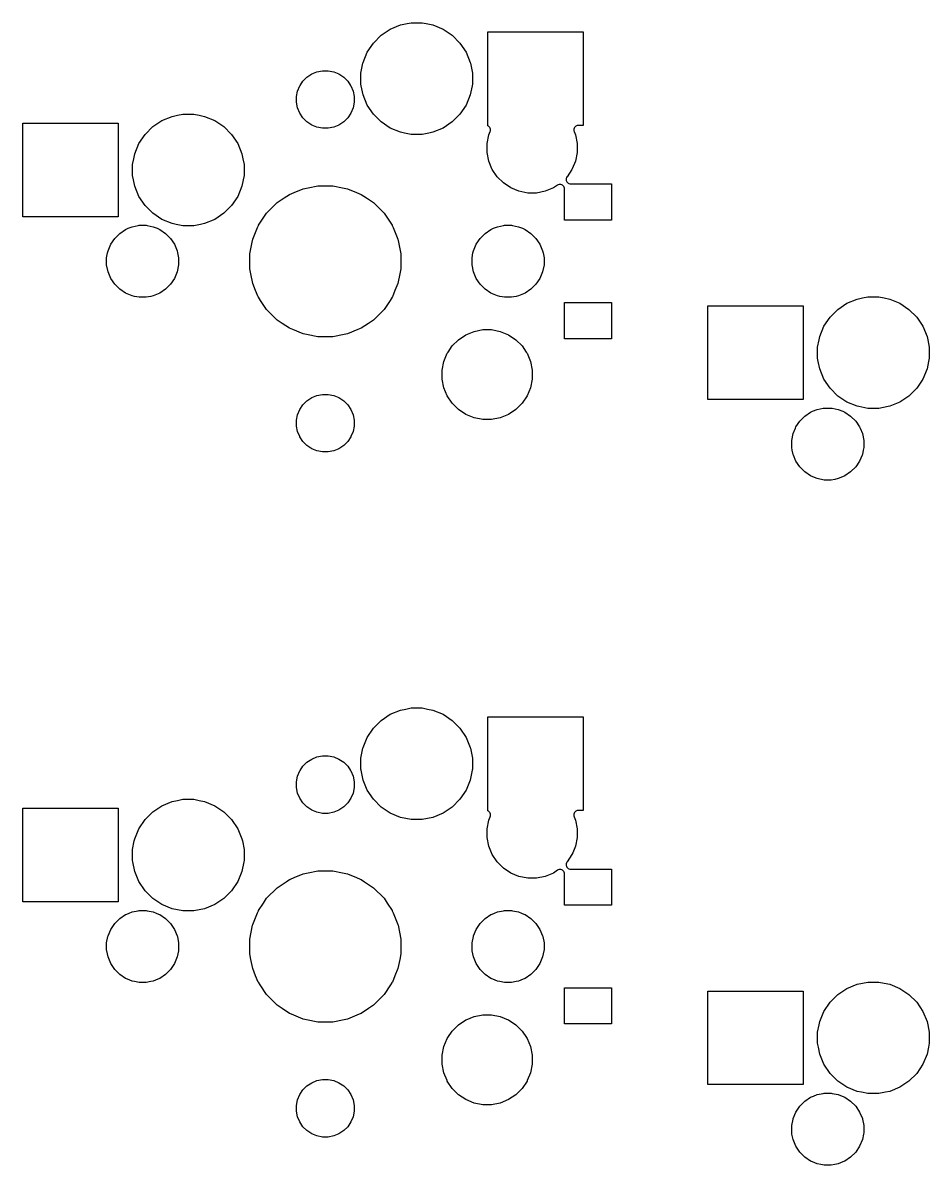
# Model space of a CAD drawing. Extents: x 70 to 347, y -163 to -55.
# Drawn here: x 152.4 to 177.6, y -110.3 to -78.54 of the extents above; entities that cross this region are included whole.
import ezdxf

# ---------------------------------------------------------------- set-up
doc = ezdxf.new("R2010")
doc.units = 0
doc.layers.add('BLACK', color=7, linetype='CONTINUOUS')

msp = doc.modelspace()

# ---------------------------------------------------------------- linework, layer by layer
at = {"layer": 'BLACK', "linetype": 'CONTINUOUS'}
for p, q in [((162.359, -78.8815), (162.613, -78.7117)), ((162.613, -78.7117), (162.895, -78.5948)), ((162.895, -78.5948), (163.087, -78.5567)), ((163.087, -78.5567), (163.195, -78.5352)), ((163.195, -78.5352), (163.5, -78.5352)), ((163.5, -78.5352), (163.608, -78.5567)), ((163.608, -78.5567), (163.8, -78.5948)), ((163.8, -78.5948), (164.082, -78.7117)), ((164.082, -78.7117), (164.336, -78.8815)), ((162.143, -79.0975), (162.359, -78.8815)), ((164.336, -78.8815), (164.552, -79.0975)), ((165.323, -81.3963), (165.323, -78.7852)), ((165.323, -78.7852), (167.975, -78.7852)), ((167.975, -78.7852), (167.975, -81.3872)), ((161.856, -79.6338), (161.973, -79.3515)), ((161.973, -79.3515), (162.143, -79.0975)), ((164.552, -79.0975), (164.722, -79.3515)), ((164.722, -79.3515), (164.839, -79.6338)), ((161.796, -79.9334), (161.852, -79.6518)), ((161.852, -79.6518), (161.856, -79.6338)), ((164.839, -79.6338), (164.842, -79.6518)), ((164.842, -79.6518), (164.898, -79.9334)), ((160.297, -80.044), (160.428, -79.9564)), ((160.428, -79.9564), (160.574, -79.896)), ((160.428, -79.9564), (160.428, -79.9564)), ((160.574, -79.896), (160.729, -79.8652)), ((160.729, -79.8652), (160.886, -79.8652)), ((160.886, -79.8652), (161.041, -79.896)), ((161.041, -79.896), (161.187, -79.9564)), ((161.187, -79.9564), (161.187, -79.9564)), ((161.187, -79.9564), (161.318, -80.044)), ((161.796, -80.239), (161.796, -79.9334)), ((164.898, -79.9334), (164.898, -80.239)), ((160.037, -80.4326), (160.098, -80.2868)), ((160.098, -80.2868), (160.106, -80.2737)), ((160.106, -80.2737), (160.185, -80.1556)), ((160.185, -80.1556), (160.297, -80.044)), ((161.318, -80.044), (161.43, -80.1556)), ((161.43, -80.1556), (161.508, -80.2737)), ((161.508, -80.2737), (161.517, -80.2868)), ((161.517, -80.2868), (161.578, -80.4326)), ((161.806, -80.2868), (161.796, -80.239)), ((161.856, -80.5386), (161.806, -80.2868)), ((164.889, -80.2868), (164.839, -80.5386)), ((164.898, -80.239), (164.889, -80.2868)), ((160.006, -80.5873), (160.037, -80.4326)), ((160.006, -80.7451), (160.006, -80.5873)), ((161.578, -80.4326), (161.608, -80.5873)), ((161.608, -80.5873), (161.608, -80.7451)), ((161.973, -80.8209), (161.856, -80.5386)), ((164.839, -80.5386), (164.722, -80.8209)), ((160.037, -80.8998), (160.006, -80.7451)), ((160.098, -81.0456), (160.037, -80.8998)), ((161.578, -80.8998), (161.517, -81.0456)), ((161.608, -80.7451), (161.578, -80.8998)), ((162.143, -81.0749), (161.973, -80.8209)), ((164.722, -80.8209), (164.552, -81.0749)), ((156.009, -81.4215), (156.263, -81.2517)), ((156.263, -81.2517), (156.545, -81.1348)), ((156.545, -81.1348), (156.695, -81.105)), ((156.695, -81.105), (156.845, -81.0752)), ((156.845, -81.0752), (157.15, -81.0752)), ((157.15, -81.0752), (157.3, -81.105)), ((157.3, -81.105), (157.45, -81.1348)), ((157.45, -81.1348), (157.732, -81.2517)), ((157.732, -81.2517), (157.986, -81.4215)), ((160.185, -81.1768), (160.098, -81.0456)), ((160.098, -81.0456), (160.098, -81.0456)), ((160.297, -81.2884), (160.185, -81.1768)), ((160.428, -81.376), (160.297, -81.2884)), ((161.318, -81.2884), (161.187, -81.376)), ((161.43, -81.1768), (161.318, -81.2884)), ((161.517, -81.0456), (161.43, -81.1768)), ((161.517, -81.0456), (161.517, -81.0456)), ((162.359, -81.2909), (162.143, -81.0749)), ((162.613, -81.4607), (162.359, -81.2909)), ((164.336, -81.2909), (164.082, -81.4607)), ((164.552, -81.0749), (164.336, -81.2909)), ((152.396, -83.9272), (152.396, -81.3252)), ((152.396, -81.3252), (155.048, -81.3252)), ((155.048, -81.3252), (155.048, -83.9272)), ((155.793, -81.6375), (156.009, -81.4215)), ((157.986, -81.4215), (158.202, -81.6375)), ((160.574, -81.4364), (160.428, -81.376)), ((160.428, -81.376), (160.428, -81.376)), ((160.428, -81.376), (160.428, -81.376)), ((160.729, -81.4672), (160.574, -81.4364)), ((160.886, -81.4672), (160.729, -81.4672)), ((161.041, -81.4364), (160.886, -81.4672)), ((161.187, -81.376), (161.041, -81.4364)), ((161.187, -81.376), (161.187, -81.376)), ((161.187, -81.376), (161.187, -81.376)), ((162.895, -81.5776), (162.613, -81.4607)), ((163.013, -81.601), (162.895, -81.5776)), ((163.195, -81.6372), (163.013, -81.601)), ((163.682, -81.601), (163.5, -81.6372)), ((163.8, -81.5776), (163.682, -81.601)), ((164.082, -81.4607), (163.8, -81.5776)), ((165.325, -81.3967), (165.323, -81.3963)), ((165.346, -81.4083), (165.325, -81.3967)), ((165.365, -81.4238), (165.346, -81.4083)), ((165.354, -81.6513), (165.392, -81.56)), ((165.381, -81.4428), (165.365, -81.4238)), ((165.392, -81.4644), (165.381, -81.4428)), ((165.399, -81.4878), (165.392, -81.4644)), ((165.392, -81.56), (165.399, -81.5366)), ((165.402, -81.5122), (165.399, -81.4878)), ((165.399, -81.5366), (165.402, -81.5122)), ((167.715, -81.4878), (167.713, -81.5122)), ((167.713, -81.5122), (167.715, -81.5366)), ((167.723, -81.4644), (167.715, -81.4878)), ((167.715, -81.5366), (167.723, -81.56)), ((167.734, -81.4428), (167.723, -81.4644)), ((167.723, -81.56), (167.76, -81.6513)), ((167.75, -81.4238), (167.734, -81.4428)), ((167.769, -81.4083), (167.75, -81.4238)), ((167.79, -81.3967), (167.769, -81.4083)), ((167.814, -81.3896), (167.79, -81.3967)), ((167.838, -81.3872), (167.814, -81.3896)), ((167.975, -81.3872), (167.838, -81.3872)), ((155.506, -82.1738), (155.623, -81.8915)), ((155.623, -81.8915), (155.793, -81.6375)), ((158.202, -81.6375), (158.372, -81.8915)), ((158.372, -81.8915), (158.489, -82.1738)), ((163.5, -81.6372), (163.195, -81.6372)), ((165.306, -81.893), (165.354, -81.6513)), ((165.306, -82.1394), (165.306, -81.893)), ((167.76, -81.6513), (167.808, -81.893)), ((167.808, -81.893), (167.808, -82.1394)), ((155.478, -82.3156), (155.506, -82.1738)), ((158.489, -82.1738), (158.517, -82.3156)), ((165.354, -82.3811), (165.306, -82.1394)), ((167.808, -82.1394), (167.76, -82.3811)), ((155.446, -82.4734), (155.478, -82.3156)), ((155.446, -82.779), (155.446, -82.4734)), ((158.517, -82.3156), (158.548, -82.4734)), ((158.548, -82.4734), (158.548, -82.779)), ((165.441, -82.5903), (165.354, -82.3811)), ((167.76, -82.3811), (167.674, -82.5903)), ((155.47, -82.8993), (155.446, -82.779)), ((158.548, -82.779), (158.524, -82.8993)), ((165.449, -82.6088), (165.441, -82.5903)), ((165.586, -82.8137), (165.449, -82.6088)), ((165.76, -82.9879), (165.586, -82.8137)), ((167.506, -82.8658), (167.503, -82.8902)), ((167.503, -82.8902), (167.506, -82.9146)), ((167.513, -82.8424), (167.506, -82.8658)), ((167.524, -82.8208), (167.513, -82.8424)), ((167.529, -82.8137), (167.524, -82.8208)), ((167.666, -82.6088), (167.529, -82.8137)), ((167.529, -82.8137), (167.529, -82.8137)), ((167.674, -82.5903), (167.666, -82.6088)), ((155.506, -83.0786), (155.47, -82.8993)), ((155.623, -83.3609), (155.506, -83.0786)), ((158.489, -83.0786), (158.372, -83.3609)), ((158.524, -82.8993), (158.489, -83.0786)), ((159.944, -83.2497), (160.195, -83.1459)), ((160.195, -83.1459), (160.33, -83.119)), ((160.33, -83.119), (160.6, -83.0652)), ((160.6, -83.0652), (161.014, -83.0652)), ((161.014, -83.0652), (161.285, -83.119)), ((161.285, -83.119), (161.42, -83.1459)), ((161.42, -83.1459), (161.671, -83.2497)), ((165.965, -83.1248), (165.76, -82.9879)), ((166.192, -83.2191), (165.965, -83.1248)), ((165.965, -83.1248), (165.965, -83.1248)), ((165.965, -83.1248), (165.965, -83.1248)), ((167.15, -83.1248), (166.922, -83.2191)), ((167.264, -83.0483), (167.15, -83.1248)), ((167.15, -83.1248), (167.15, -83.1248)), ((167.15, -83.1248), (167.15, -83.1248)), ((167.286, -83.0368), (167.264, -83.0483)), ((167.31, -83.0297), (167.286, -83.0368)), ((167.334, -83.0273), (167.31, -83.0297)), ((167.358, -83.0297), (167.334, -83.0273)), ((167.382, -83.0368), (167.358, -83.0297)), ((167.403, -83.0483), (167.382, -83.0368)), ((167.422, -83.0639), (167.403, -83.0483)), ((167.438, -83.0828), (167.422, -83.0639)), ((167.449, -83.1044), (167.438, -83.0828)), ((167.456, -83.1279), (167.449, -83.1044)), ((167.459, -83.1523), (167.456, -83.1279)), ((167.459, -84.0172), (167.459, -83.1523)), ((167.506, -82.9146), (167.513, -82.938)), ((167.513, -82.938), (167.524, -82.9597)), ((167.524, -82.9597), (167.54, -82.9786)), ((167.54, -82.9786), (167.559, -82.9941)), ((167.559, -82.9941), (167.58, -83.0057)), ((167.58, -83.0057), (167.604, -83.0128)), ((167.604, -83.0128), (167.628, -83.0152)), ((167.628, -83.0152), (168.761, -83.0152)), ((168.761, -83.0152), (168.761, -84.0172)), ((155.793, -83.6149), (155.623, -83.3609)), ((158.372, -83.3609), (158.202, -83.6149)), ((159.468, -83.5343), (159.663, -83.4037)), ((159.663, -83.4037), (159.812, -83.3043)), ((159.812, -83.3043), (159.944, -83.2497)), ((159.812, -83.3043), (159.812, -83.3043)), ((161.671, -83.2497), (161.803, -83.3043)), ((161.803, -83.3043), (161.803, -83.3043)), ((161.803, -83.3043), (161.951, -83.4037)), ((161.951, -83.4037), (162.147, -83.5343)), ((166.434, -83.2672), (166.192, -83.2191)), ((166.681, -83.2672), (166.434, -83.2672)), ((166.922, -83.2191), (166.681, -83.2672)), ((156.009, -83.8309), (155.793, -83.6149)), ((156.263, -84.0007), (156.009, -83.8309)), ((157.986, -83.8309), (157.732, -84.0007)), ((158.202, -83.6149), (157.986, -83.8309)), ((159.083, -83.9655), (159.175, -83.8269)), ((159.175, -83.8269), (159.468, -83.5343)), ((162.147, -83.5343), (162.439, -83.8269)), ((162.439, -83.8269), (162.532, -83.9655)), ((155.048, -83.9272), (152.396, -83.9272)), ((155.6, -84.171), (155.629, -84.1652)), ((155.629, -84.1652), (155.826, -84.1652)), ((155.826, -84.1652), (155.855, -84.171)), ((156.545, -84.1176), (156.263, -84.0007)), ((156.663, -84.141), (156.545, -84.1176)), ((156.845, -84.1772), (156.663, -84.141)), ((157.332, -84.141), (157.15, -84.1772)), ((157.45, -84.1176), (157.332, -84.141)), ((157.732, -84.0007), (157.45, -84.1176)), ((158.946, -84.171), (158.949, -84.1652)), ((158.949, -84.1652), (159.083, -83.9655)), ((162.532, -83.9655), (162.665, -84.1652)), ((162.665, -84.1652), (162.669, -84.171)), ((165.76, -84.171), (165.789, -84.1652)), ((165.789, -84.1652), (165.986, -84.1652)), ((165.986, -84.1652), (166.015, -84.171)), ((168.761, -84.0172), (167.459, -84.0172)), ((154.95, -84.5281), (155.089, -84.3887)), ((155.089, -84.3887), (155.253, -84.2791)), ((155.253, -84.2791), (155.327, -84.2486)), ((155.253, -84.2791), (155.253, -84.2791)), ((155.327, -84.2486), (155.435, -84.2037)), ((155.435, -84.2037), (155.6, -84.171)), ((155.855, -84.171), (156.019, -84.2037)), ((156.019, -84.2037), (156.128, -84.2486)), ((156.128, -84.2486), (156.202, -84.2791)), ((156.202, -84.2791), (156.202, -84.2791)), ((156.202, -84.2791), (156.365, -84.3887)), ((156.365, -84.3887), (156.505, -84.5281)), ((157.15, -84.1772), (156.845, -84.1772)), ((158.787, -84.5534), (158.921, -84.2296)), ((158.921, -84.2296), (158.946, -84.171)), ((162.669, -84.171), (162.694, -84.2296)), ((162.694, -84.2296), (162.828, -84.5534)), ((165.11, -84.5281), (165.249, -84.3887)), ((165.249, -84.3887), (165.413, -84.2791)), ((165.413, -84.2791), (165.487, -84.2486)), ((165.413, -84.2791), (165.413, -84.2791)), ((165.487, -84.2486), (165.595, -84.2037)), ((165.595, -84.2037), (165.76, -84.171)), ((166.015, -84.171), (166.179, -84.2037)), ((166.179, -84.2037), (166.288, -84.2486)), ((166.288, -84.2486), (166.362, -84.2791)), ((166.362, -84.2791), (166.362, -84.2791)), ((166.362, -84.2791), (166.525, -84.3887)), ((166.525, -84.3887), (166.665, -84.5281)), ((154.765, -84.8742), (154.84, -84.6921)), ((154.84, -84.6921), (154.95, -84.5281)), ((156.505, -84.5281), (156.614, -84.6921)), ((156.614, -84.6921), (156.69, -84.8742)), ((158.706, -84.9593), (158.772, -84.6298)), ((158.772, -84.6298), (158.787, -84.5534)), ((162.828, -84.5534), (162.843, -84.6298)), ((162.843, -84.6298), (162.908, -84.9593)), ((164.925, -84.8742), (165, -84.6921)), ((165, -84.6921), (165.11, -84.5281)), ((166.665, -84.5281), (166.774, -84.6921)), ((166.774, -84.6921), (166.85, -84.8742)), ((154.726, -85.0676), (154.753, -84.9319)), ((154.726, -85.2648), (154.726, -85.0676)), ((154.753, -84.9319), (154.765, -84.8742)), ((156.69, -84.8742), (156.701, -84.9319)), ((156.701, -84.9319), (156.728, -85.0676)), ((156.728, -85.0676), (156.728, -85.2648)), ((158.706, -85.3731), (158.706, -84.9593)), ((162.908, -84.9593), (162.908, -85.3731)), ((164.886, -85.0676), (164.913, -84.9319)), ((164.886, -85.2648), (164.886, -85.0676)), ((164.913, -84.9319), (164.925, -84.8742)), ((166.85, -84.8742), (166.861, -84.9319)), ((166.861, -84.9319), (166.888, -85.0676)), ((166.888, -85.0676), (166.888, -85.2648)), ((154.765, -85.4582), (154.726, -85.2648)), ((156.728, -85.2648), (156.69, -85.4582)), ((158.734, -85.5126), (158.706, -85.3731)), ((162.908, -85.3731), (162.881, -85.5126)), ((164.925, -85.4582), (164.886, -85.2648)), ((166.888, -85.2648), (166.85, -85.4582)), ((154.84, -85.6404), (154.765, -85.4582)), ((154.95, -85.8043), (154.84, -85.6404)), ((156.614, -85.6404), (156.505, -85.8043)), ((156.69, -85.4582), (156.614, -85.6404)), ((158.787, -85.779), (158.734, -85.5126)), ((162.881, -85.5126), (162.828, -85.779)), ((165, -85.6404), (164.925, -85.4582)), ((165.11, -85.8043), (165, -85.6404)), ((166.774, -85.6404), (166.665, -85.8043)), ((166.85, -85.4582), (166.774, -85.6404)), ((155.089, -85.9437), (154.95, -85.8043)), ((155.253, -86.0533), (155.089, -85.9437)), ((155.435, -86.1287), (155.253, -86.0533)), ((156.202, -86.0533), (156.019, -86.1287)), ((156.365, -85.9437), (156.202, -86.0533)), ((156.505, -85.8043), (156.365, -85.9437)), ((158.87, -85.9798), (158.787, -85.779)), ((158.943, -86.1552), (158.87, -85.9798)), ((162.744, -85.9798), (162.672, -86.1552)), ((162.828, -85.779), (162.744, -85.9798)), ((165.249, -85.9437), (165.11, -85.8043)), ((165.413, -86.0533), (165.249, -85.9437)), ((165.595, -86.1287), (165.413, -86.0533)), ((166.362, -86.0533), (166.179, -86.1287)), ((166.525, -85.9437), (166.362, -86.0533)), ((166.665, -85.8043), (166.525, -85.9437)), ((155.498, -86.1411), (155.435, -86.1287)), ((155.629, -86.1672), (155.498, -86.1411)), ((155.826, -86.1672), (155.629, -86.1672)), ((155.957, -86.1411), (155.826, -86.1672)), ((156.019, -86.1287), (155.957, -86.1411)), ((158.946, -86.1614), (158.943, -86.1552)), ((159.009, -86.2568), (158.946, -86.1614)), ((159.175, -86.5055), (159.009, -86.2568)), ((162.606, -86.2568), (162.439, -86.5055)), ((162.669, -86.1614), (162.606, -86.2568)), ((162.672, -86.1552), (162.669, -86.1614)), ((165.658, -86.1411), (165.595, -86.1287)), ((165.789, -86.1672), (165.658, -86.1411)), ((165.986, -86.1672), (165.789, -86.1672)), ((166.117, -86.1411), (165.986, -86.1672)), ((166.179, -86.1287), (166.117, -86.1411)), ((167.459, -87.3172), (167.459, -86.3152)), ((167.459, -86.3152), (168.761, -86.3152)), ((168.761, -86.3152), (168.761, -87.3172)), ((175.059, -86.5015), (175.313, -86.3317)), ((175.313, -86.3317), (175.595, -86.2148)), ((175.595, -86.2148), (175.745, -86.185)), ((175.745, -86.185), (175.895, -86.1552)), ((175.895, -86.1552), (176.2, -86.1552)), ((176.2, -86.1552), (176.35, -86.185)), ((176.35, -86.185), (176.5, -86.2148)), ((176.5, -86.2148), (176.782, -86.3317)), ((176.782, -86.3317), (177.036, -86.5015)), ((159.468, -86.7982), (159.175, -86.5055)), ((162.439, -86.5055), (162.147, -86.7982)), ((171.446, -89.0072), (171.446, -86.4052)), ((171.446, -86.4052), (174.098, -86.4052)), ((174.098, -86.4052), (174.098, -89.0072)), ((174.843, -86.7175), (175.059, -86.5015)), ((177.036, -86.5015), (177.252, -86.7175)), ((159.609, -86.8926), (159.468, -86.7982)), ((159.812, -87.0281), (159.609, -86.8926)), ((162.005, -86.8926), (161.803, -87.0281)), ((162.147, -86.7982), (162.005, -86.8926)), ((174.556, -87.2538), (174.673, -86.9715)), ((174.673, -86.9715), (174.843, -86.7175)), ((177.252, -86.7175), (177.422, -86.9715)), ((177.422, -86.9715), (177.539, -87.2538)), ((159.902, -87.0652), (159.812, -87.0281)), ((159.812, -87.0281), (159.812, -87.0281)), ((159.812, -87.0281), (159.812, -87.0281)), ((160.195, -87.1865), (159.902, -87.0652)), ((160.288, -87.2051), (160.195, -87.1865)), ((160.6, -87.2672), (160.288, -87.2051)), ((161.014, -87.2672), (160.6, -87.2672)), ((161.327, -87.2051), (161.014, -87.2672)), ((161.42, -87.1865), (161.327, -87.2051)), ((161.713, -87.0652), (161.42, -87.1865)), ((161.803, -87.0281), (161.713, -87.0652)), ((161.803, -87.0281), (161.803, -87.0281)), ((161.803, -87.0281), (161.803, -87.0281)), ((164.336, -87.5187), (164.51, -87.3445)), ((164.51, -87.3445), (164.715, -87.2076)), ((164.715, -87.2076), (164.942, -87.1133)), ((164.715, -87.2076), (164.715, -87.2076)), ((164.942, -87.1133), (165.184, -87.0652)), ((165.184, -87.0652), (165.431, -87.0652)), ((165.431, -87.0652), (165.672, -87.1133)), ((165.672, -87.1133), (165.9, -87.2076)), ((165.9, -87.2076), (165.9, -87.2076)), ((165.9, -87.2076), (166.105, -87.3445)), ((166.105, -87.3445), (166.279, -87.5187)), ((168.761, -87.3172), (167.459, -87.3172)), ((174.496, -87.5534), (174.538, -87.3445)), ((174.538, -87.3445), (174.556, -87.2538)), ((177.539, -87.2538), (177.557, -87.3445)), ((177.557, -87.3445), (177.598, -87.5534)), ((164.222, -87.6888), (164.336, -87.5187)), ((166.279, -87.5187), (166.393, -87.6888)), ((174.496, -87.859), (174.496, -87.5534)), ((177.598, -87.5534), (177.598, -87.859)), ((164.056, -88.193), (164.104, -87.9513)), ((164.104, -87.9513), (164.199, -87.7236)), ((164.199, -87.7236), (164.222, -87.6888)), ((166.393, -87.6888), (166.416, -87.7236)), ((166.416, -87.7236), (166.51, -87.9513)), ((166.51, -87.9513), (166.558, -88.193)), ((174.514, -87.9477), (174.496, -87.859)), ((174.556, -88.1586), (174.514, -87.9477)), ((177.581, -87.9477), (177.539, -88.1586)), ((177.598, -87.859), (177.581, -87.9477)), ((164.056, -88.4394), (164.056, -88.193)), ((166.558, -88.193), (166.558, -88.4394)), ((174.673, -88.4409), (174.556, -88.1586)), ((177.539, -88.1586), (177.422, -88.4409)), ((164.104, -88.6811), (164.056, -88.4394)), ((166.558, -88.4394), (166.51, -88.6811)), ((174.843, -88.6949), (174.673, -88.4409)), ((177.422, -88.4409), (177.252, -88.6949)), ((160.428, -88.9564), (160.574, -88.896)), ((160.574, -88.896), (160.729, -88.8652)), ((160.729, -88.8652), (160.886, -88.8652)), ((160.886, -88.8652), (161.041, -88.896)), ((161.041, -88.896), (161.187, -88.9564)), ((164.198, -88.9069), (164.104, -88.6811)), ((164.199, -88.9088), (164.198, -88.9069)), ((164.336, -89.1137), (164.199, -88.9088)), ((166.416, -88.9088), (166.279, -89.1137)), ((166.417, -88.9069), (166.416, -88.9088)), ((166.51, -88.6811), (166.417, -88.9069)), ((175.059, -88.9109), (174.843, -88.6949)), ((175.313, -89.0807), (175.059, -88.9109)), ((177.036, -88.9109), (176.782, -89.0807)), ((177.252, -88.6949), (177.036, -88.9109)), ((160.098, -89.2868), (160.185, -89.1556)), ((160.185, -89.1556), (160.297, -89.044)), ((160.297, -89.044), (160.428, -88.9564)), ((160.428, -88.9564), (160.428, -88.9564)), ((161.187, -88.9564), (161.187, -88.9564)), ((161.187, -88.9564), (161.318, -89.044)), ((161.318, -89.044), (161.43, -89.1556)), ((161.43, -89.1556), (161.517, -89.2868)), ((164.51, -89.2879), (164.336, -89.1137)), ((166.279, -89.1137), (166.105, -89.2879)), ((174.098, -89.0072), (171.446, -89.0072)), ((174.65, -89.251), (174.679, -89.2452)), ((174.679, -89.2452), (174.876, -89.2452)), ((174.876, -89.2452), (174.905, -89.251)), ((175.595, -89.1976), (175.313, -89.0807)), ((175.638, -89.2061), (175.595, -89.1976)), ((175.895, -89.2572), (175.638, -89.2061)), ((176.457, -89.2061), (176.2, -89.2572)), ((176.5, -89.1976), (176.457, -89.2061)), ((176.782, -89.0807), (176.5, -89.1976)), ((160.006, -89.5873), (160.037, -89.4326)), ((160.037, -89.4326), (160.098, -89.2868)), ((160.098, -89.2868), (160.098, -89.2868)), ((161.517, -89.2868), (161.517, -89.2868)), ((161.517, -89.2868), (161.578, -89.4326)), ((161.578, -89.4326), (161.608, -89.5873)), ((164.715, -89.4248), (164.51, -89.2879)), ((164.942, -89.5191), (164.715, -89.4248)), ((164.715, -89.4248), (164.715, -89.4248)), ((164.715, -89.4248), (164.715, -89.4248)), ((165.184, -89.5672), (164.942, -89.5191)), ((165.431, -89.5672), (165.184, -89.5672)), ((165.672, -89.5191), (165.431, -89.5672)), ((165.9, -89.4248), (165.672, -89.5191)), ((166.105, -89.2879), (165.9, -89.4248)), ((165.9, -89.4248), (165.9, -89.4248)), ((165.9, -89.4248), (165.9, -89.4248)), ((174, -89.6081), (174.139, -89.4687)), ((174.139, -89.4687), (174.303, -89.3591)), ((174.303, -89.3591), (174.357, -89.337)), ((174.303, -89.3591), (174.303, -89.3591)), ((174.357, -89.337), (174.485, -89.2837)), ((174.485, -89.2837), (174.65, -89.251)), ((174.905, -89.251), (175.069, -89.2837)), ((175.069, -89.2837), (175.198, -89.337)), ((175.198, -89.337), (175.252, -89.3591)), ((175.252, -89.3591), (175.252, -89.3591)), ((175.252, -89.3591), (175.415, -89.4687)), ((175.415, -89.4687), (175.555, -89.6081)), ((176.2, -89.2572), (175.895, -89.2572)), ((160.006, -89.7451), (160.006, -89.5873)), ((160.037, -89.8998), (160.006, -89.7451)), ((161.608, -89.7451), (161.578, -89.8998)), ((161.608, -89.5873), (161.608, -89.7451)), ((173.815, -89.9542), (173.878, -89.8014)), ((173.878, -89.8014), (173.89, -89.7721)), ((173.89, -89.7721), (174, -89.6081)), ((173.89, -89.7721), (173.89, -89.7721)), ((175.555, -89.6081), (175.664, -89.7721)), ((175.664, -89.7721), (175.664, -89.7721)), ((175.664, -89.7721), (175.677, -89.8014)), ((175.677, -89.8014), (175.74, -89.9542)), ((160.095, -90.0393), (160.037, -89.8998)), ((160.098, -90.0456), (160.095, -90.0393)), ((160.185, -90.1768), (160.098, -90.0456)), ((160.297, -90.2884), (160.185, -90.1768)), ((161.43, -90.1768), (161.318, -90.2884)), ((161.517, -90.0456), (161.43, -90.1768)), ((161.52, -90.0393), (161.517, -90.0456)), ((161.578, -89.8998), (161.52, -90.0393)), ((173.776, -90.1476), (173.815, -89.9542)), ((173.776, -90.3448), (173.776, -90.1476)), ((173.815, -89.9542), (173.815, -89.9542)), ((175.74, -89.9542), (175.74, -89.9542)), ((175.74, -89.9542), (175.778, -90.1476)), ((175.778, -90.1476), (175.778, -90.3448)), ((160.428, -90.376), (160.297, -90.2884)), ((160.574, -90.4364), (160.428, -90.376)), ((160.428, -90.376), (160.428, -90.376)), ((160.428, -90.376), (160.428, -90.376)), ((160.729, -90.4672), (160.574, -90.4364)), ((160.886, -90.4672), (160.729, -90.4672)), ((161.041, -90.4364), (160.886, -90.4672)), ((161.187, -90.376), (161.041, -90.4364)), ((161.318, -90.2884), (161.187, -90.376)), ((161.187, -90.376), (161.187, -90.376)), ((161.187, -90.376), (161.187, -90.376)), ((173.791, -90.4171), (173.776, -90.3448)), ((173.815, -90.5382), (173.791, -90.4171)), ((175.764, -90.4171), (175.74, -90.5382)), ((175.778, -90.3448), (175.764, -90.4171)), ((173.823, -90.5579), (173.815, -90.5382)), ((173.89, -90.7203), (173.823, -90.5579)), ((173.89, -90.7204), (173.89, -90.7203)), ((174, -90.8843), (173.89, -90.7204)), ((175.664, -90.7204), (175.555, -90.8843)), ((175.732, -90.5579), (175.664, -90.7203)), ((175.664, -90.7203), (175.664, -90.7204)), ((175.74, -90.5382), (175.732, -90.5579)), ((174.139, -91.0237), (174, -90.8843)), ((174.303, -91.1333), (174.139, -91.0237)), ((174.317, -91.1388), (174.303, -91.1333)), ((174.303, -91.1333), (174.303, -91.1333)), ((174.303, -91.1333), (174.303, -91.1333)), ((174.485, -91.2087), (174.317, -91.1388)), ((175.238, -91.1388), (175.069, -91.2087)), ((175.252, -91.1333), (175.238, -91.1388)), ((175.415, -91.0237), (175.252, -91.1333)), ((175.252, -91.1333), (175.252, -91.1333)), ((175.252, -91.1333), (175.252, -91.1333)), ((175.555, -90.8843), (175.415, -91.0237)), ((174.679, -91.2472), (174.485, -91.2087)), ((174.876, -91.2472), (174.679, -91.2472)), ((174.973, -91.228), (174.876, -91.2472)), ((175.069, -91.2087), (174.973, -91.228)), ((162.359, -97.9315), (162.613, -97.7617)), ((162.613, -97.7617), (162.895, -97.6448)), ((162.895, -97.6448), (163.045, -97.615)), ((163.045, -97.615), (163.195, -97.5852)), ((163.195, -97.5852), (163.5, -97.5852)), ((163.5, -97.5852), (163.65, -97.615)), ((163.65, -97.615), (163.8, -97.6448)), ((163.8, -97.6448), (164.082, -97.7617)), ((164.082, -97.7617), (164.336, -97.9315)), ((162.143, -98.1475), (162.359, -97.9315)), ((164.336, -97.9315), (164.552, -98.1475)), ((165.323, -100.446), (165.323, -97.8352)), ((165.323, -97.8352), (167.975, -97.8352)), ((167.975, -97.8352), (167.975, -100.437)), ((161.856, -98.6838), (161.973, -98.4015)), ((161.973, -98.4015), (162.143, -98.1475)), ((164.552, -98.1475), (164.722, -98.4015)), ((164.722, -98.4015), (164.839, -98.6838)), ((161.796, -98.9834), (161.852, -98.7018)), ((161.852, -98.7018), (161.856, -98.6838)), ((164.839, -98.6838), (164.842, -98.7018)), ((164.842, -98.7018), (164.898, -98.9834)), ((160.185, -99.2056), (160.297, -99.094)), ((160.297, -99.094), (160.428, -99.0064)), ((160.428, -99.0064), (160.574, -98.946)), ((160.428, -99.0064), (160.428, -99.0064)), ((160.574, -98.946), (160.728, -98.9152)), ((160.728, -98.9152), (160.886, -98.9152)), ((160.886, -98.9152), (161.041, -98.946)), ((161.041, -98.946), (161.187, -99.0064)), ((161.187, -99.0064), (161.187, -99.0064)), ((161.187, -99.0064), (161.318, -99.094)), ((161.318, -99.094), (161.43, -99.2056)), ((161.796, -99.289), (161.796, -98.9834)), ((164.898, -98.9834), (164.898, -99.289)), ((160.037, -99.4826), (160.098, -99.3368)), ((160.098, -99.3368), (160.106, -99.3237)), ((160.106, -99.3237), (160.185, -99.2056)), ((161.43, -99.2056), (161.508, -99.3237)), ((161.508, -99.3237), (161.517, -99.3368)), ((161.517, -99.3368), (161.578, -99.4826)), ((161.802, -99.3148), (161.796, -99.289)), ((161.856, -99.5886), (161.802, -99.3148)), ((164.893, -99.3148), (164.839, -99.5886)), ((164.898, -99.289), (164.893, -99.3148)), ((160.006, -99.6373), (160.037, -99.4826)), ((160.006, -99.7951), (160.006, -99.6373)), ((161.578, -99.4826), (161.608, -99.6373)), ((161.608, -99.6373), (161.608, -99.7951)), ((161.973, -99.8709), (161.856, -99.5886)), ((164.839, -99.5886), (164.722, -99.8709)), ((160.037, -99.9498), (160.006, -99.7951)), ((160.097, -100.094), (160.037, -99.9498)), ((161.578, -99.9498), (161.518, -100.094)), ((161.608, -99.7951), (161.578, -99.9498)), ((162.143, -100.125), (161.973, -99.8709)), ((164.722, -99.8709), (164.552, -100.125)), ((156.009, -100.471), (156.263, -100.302)), ((156.263, -100.302), (156.545, -100.185)), ((156.545, -100.185), (156.695, -100.155)), ((156.695, -100.155), (156.845, -100.125)), ((156.845, -100.125), (157.15, -100.125)), ((157.15, -100.125), (157.3, -100.155)), ((157.3, -100.155), (157.45, -100.185)), ((157.45, -100.185), (157.732, -100.302)), ((157.732, -100.302), (157.986, -100.471)), ((160.098, -100.096), (160.097, -100.094)), ((160.185, -100.227), (160.098, -100.096)), ((160.297, -100.338), (160.185, -100.227)), ((160.428, -100.426), (160.297, -100.338)), ((161.318, -100.338), (161.187, -100.426)), ((161.43, -100.227), (161.318, -100.338)), ((161.517, -100.096), (161.43, -100.227)), ((161.518, -100.094), (161.517, -100.096)), ((162.359, -100.341), (162.143, -100.125)), ((162.613, -100.511), (162.359, -100.341)), ((164.336, -100.341), (164.082, -100.511)), ((164.552, -100.125), (164.336, -100.341)), ((152.396, -102.977), (152.396, -100.375)), ((152.396, -100.375), (155.048, -100.375)), ((155.048, -100.375), (155.048, -102.977)), ((155.793, -100.687), (156.009, -100.471)), ((157.986, -100.471), (158.202, -100.687)), ((160.574, -100.486), (160.428, -100.426)), ((160.428, -100.426), (160.428, -100.426)), ((160.428, -100.426), (160.428, -100.426)), ((160.728, -100.517), (160.574, -100.486)), ((160.886, -100.517), (160.728, -100.517)), ((161.041, -100.486), (160.886, -100.517)), ((161.187, -100.426), (161.041, -100.486)), ((161.187, -100.426), (161.187, -100.426)), ((161.187, -100.426), (161.187, -100.426)), ((162.895, -100.628), (162.613, -100.511)), ((163.045, -100.657), (162.895, -100.628)), ((163.195, -100.687), (163.045, -100.657)), ((163.65, -100.657), (163.5, -100.687)), ((163.8, -100.628), (163.65, -100.657)), ((164.082, -100.511), (163.8, -100.628)), ((165.325, -100.447), (165.323, -100.446)), ((165.346, -100.458), (165.325, -100.447)), ((165.365, -100.474), (165.346, -100.458)), ((165.354, -100.701), (165.392, -100.61)), ((165.381, -100.493), (165.365, -100.474)), ((165.392, -100.514), (165.381, -100.493)), ((165.399, -100.538), (165.392, -100.514)), ((165.392, -100.61), (165.399, -100.587)), ((165.402, -100.562), (165.399, -100.538)), ((165.399, -100.587), (165.402, -100.562)), ((167.715, -100.538), (167.713, -100.562)), ((167.713, -100.562), (167.715, -100.587)), ((167.723, -100.514), (167.715, -100.538)), ((167.715, -100.587), (167.723, -100.61)), ((167.734, -100.493), (167.723, -100.514)), ((167.723, -100.61), (167.76, -100.701)), ((167.75, -100.474), (167.734, -100.493)), ((167.769, -100.458), (167.75, -100.474)), ((167.79, -100.447), (167.769, -100.458)), ((167.814, -100.44), (167.79, -100.447)), ((167.838, -100.437), (167.814, -100.44)), ((167.975, -100.437), (167.838, -100.437)), ((155.506, -101.224), (155.623, -100.942)), ((155.623, -100.942), (155.793, -100.687)), ((158.202, -100.687), (158.372, -100.942)), ((158.372, -100.942), (158.489, -101.224)), ((163.5, -100.687), (163.195, -100.687)), ((165.306, -100.943), (165.354, -100.701)), ((165.306, -101.189), (165.306, -100.943)), ((167.76, -100.701), (167.808, -100.943)), ((167.808, -100.943), (167.808, -101.189)), ((155.446, -101.523), (155.495, -101.281)), ((155.495, -101.281), (155.506, -101.224)), ((158.489, -101.224), (158.5, -101.281)), ((158.5, -101.281), (158.548, -101.523)), ((165.354, -101.431), (165.306, -101.189)), ((167.808, -101.189), (167.76, -101.431)), ((155.446, -101.829), (155.446, -101.523)), ((158.548, -101.523), (158.548, -101.829)), ((165.429, -101.611), (165.354, -101.431)), ((165.449, -101.659), (165.429, -101.611)), ((167.686, -101.611), (167.666, -101.659)), ((167.76, -101.431), (167.686, -101.611)), ((155.453, -101.864), (155.446, -101.829)), ((155.506, -102.129), (155.453, -101.864)), ((158.541, -101.864), (158.489, -102.129)), ((158.548, -101.829), (158.541, -101.864)), ((165.586, -101.864), (165.449, -101.659)), ((165.76, -102.038), (165.586, -101.864)), ((167.506, -101.916), (167.503, -101.94)), ((167.503, -101.94), (167.506, -101.965)), ((167.513, -101.892), (167.506, -101.916)), ((167.524, -101.871), (167.513, -101.892)), ((167.529, -101.864), (167.524, -101.871)), ((167.666, -101.659), (167.529, -101.864)), ((155.623, -102.411), (155.506, -102.129)), ((158.489, -102.129), (158.372, -102.411)), ((159.944, -102.3), (160.195, -102.196)), ((160.195, -102.196), (160.33, -102.169)), ((160.33, -102.169), (160.6, -102.115)), ((160.6, -102.115), (161.014, -102.115)), ((161.014, -102.115), (161.285, -102.169)), ((161.285, -102.169), (161.42, -102.196)), ((161.42, -102.196), (161.671, -102.3)), ((165.965, -102.175), (165.76, -102.038)), ((166.192, -102.269), (165.965, -102.175)), ((165.965, -102.175), (165.965, -102.175)), ((165.965, -102.175), (165.965, -102.175)), ((166.434, -102.317), (166.192, -102.269)), ((166.922, -102.269), (166.681, -102.317)), ((167.15, -102.175), (166.922, -102.269)), ((167.264, -102.098), (167.15, -102.175)), ((167.15, -102.175), (167.15, -102.175)), ((167.15, -102.175), (167.15, -102.175)), ((167.286, -102.087), (167.264, -102.098)), ((167.31, -102.08), (167.286, -102.087)), ((167.334, -102.077), (167.31, -102.08)), ((167.358, -102.08), (167.334, -102.077)), ((167.382, -102.087), (167.358, -102.08)), ((167.403, -102.098), (167.382, -102.087)), ((167.422, -102.114), (167.403, -102.098)), ((167.438, -102.133), (167.422, -102.114)), ((167.449, -102.154), (167.438, -102.133)), ((167.456, -102.178), (167.449, -102.154)), ((167.459, -102.202), (167.456, -102.178)), ((167.459, -103.067), (167.459, -102.202)), ((167.506, -101.965), (167.513, -101.988)), ((167.513, -101.988), (167.524, -102.01)), ((167.524, -102.01), (167.54, -102.029)), ((167.54, -102.029), (167.559, -102.044)), ((167.559, -102.044), (167.58, -102.056)), ((167.58, -102.056), (167.604, -102.063)), ((167.604, -102.063), (167.628, -102.065)), ((167.628, -102.065), (168.761, -102.065)), ((168.761, -102.065), (168.761, -103.067)), ((155.793, -102.665), (155.623, -102.411)), ((158.372, -102.411), (158.202, -102.665)), ((159.175, -102.877), (159.468, -102.584)), ((159.468, -102.584), (159.72, -102.416)), ((159.72, -102.416), (159.812, -102.354)), ((159.812, -102.354), (159.841, -102.342)), ((159.841, -102.342), (159.944, -102.3)), ((161.671, -102.3), (161.773, -102.342)), ((161.773, -102.342), (161.803, -102.354)), ((161.803, -102.354), (161.894, -102.416)), ((161.894, -102.416), (162.147, -102.584)), ((162.147, -102.584), (162.439, -102.877)), ((166.681, -102.317), (166.434, -102.317)), ((156.009, -102.881), (155.793, -102.665)), ((156.263, -103.051), (156.009, -102.881)), ((157.986, -102.881), (157.732, -103.051)), ((158.202, -102.665), (157.986, -102.881)), ((159.086, -103.011), (159.175, -102.877)), ((162.439, -102.877), (162.529, -103.011)), ((155.048, -102.977), (152.396, -102.977)), ((155.435, -103.254), (155.6, -103.221)), ((155.6, -103.221), (155.629, -103.215)), ((155.629, -103.215), (155.826, -103.215)), ((155.826, -103.215), (155.855, -103.221)), ((155.855, -103.221), (156.019, -103.254)), ((156.545, -103.168), (156.263, -103.051)), ((156.695, -103.197), (156.545, -103.168)), ((156.845, -103.227), (156.695, -103.197)), ((157.3, -103.197), (157.15, -103.227)), ((157.45, -103.168), (157.3, -103.197)), ((157.732, -103.051), (157.45, -103.168)), ((158.921, -103.28), (158.946, -103.221)), ((158.946, -103.221), (158.949, -103.215)), ((158.949, -103.215), (159.086, -103.011)), ((162.529, -103.011), (162.665, -103.215)), ((162.665, -103.215), (162.669, -103.221)), ((162.669, -103.221), (162.694, -103.28)), ((165.595, -103.254), (165.76, -103.221)), ((165.76, -103.221), (165.789, -103.215)), ((165.789, -103.215), (165.986, -103.215)), ((165.986, -103.215), (166.015, -103.221)), ((166.015, -103.221), (166.179, -103.254)), ((168.761, -103.067), (167.459, -103.067)), ((154.95, -103.578), (155.089, -103.439)), ((155.089, -103.439), (155.253, -103.329)), ((155.253, -103.329), (155.289, -103.314)), ((155.289, -103.314), (155.35, -103.289)), ((155.35, -103.289), (155.435, -103.254)), ((156.019, -103.254), (156.105, -103.289)), ((156.105, -103.289), (156.165, -103.314)), ((156.165, -103.314), (156.202, -103.329)), ((156.202, -103.329), (156.365, -103.439)), ((156.365, -103.439), (156.505, -103.578)), ((157.15, -103.227), (156.845, -103.227)), ((158.787, -103.603), (158.921, -103.28)), ((162.694, -103.28), (162.828, -103.603)), ((165.11, -103.578), (165.249, -103.439)), ((165.249, -103.439), (165.413, -103.329)), ((165.413, -103.329), (165.449, -103.314)), ((165.449, -103.314), (165.51, -103.289)), ((165.51, -103.289), (165.595, -103.254)), ((166.179, -103.254), (166.265, -103.289)), ((166.265, -103.289), (166.325, -103.314)), ((166.325, -103.314), (166.362, -103.329)), ((166.362, -103.329), (166.525, -103.439)), ((166.525, -103.439), (166.665, -103.578)), ((154.765, -103.924), (154.84, -103.742)), ((154.84, -103.742), (154.95, -103.578)), ((156.505, -103.578), (156.614, -103.742)), ((156.614, -103.742), (156.69, -103.924)), ((158.706, -104.009), (158.783, -103.624)), ((158.783, -103.624), (158.787, -103.603)), ((162.828, -103.603), (162.832, -103.624)), ((162.832, -103.624), (162.908, -104.009)), ((164.925, -103.924), (165, -103.742)), ((165, -103.742), (165.11, -103.578)), ((166.665, -103.578), (166.774, -103.742)), ((166.774, -103.742), (166.85, -103.924)), ((154.726, -104.118), (154.763, -103.935)), ((154.726, -104.315), (154.726, -104.118)), ((154.763, -103.935), (154.765, -103.924)), ((156.69, -103.924), (156.692, -103.935)), ((156.692, -103.935), (156.728, -104.118)), ((156.728, -104.118), (156.728, -104.315)), ((158.706, -104.423), (158.706, -104.009)), ((162.908, -104.009), (162.908, -104.423)), ((164.886, -104.118), (164.923, -103.935)), ((164.886, -104.315), (164.886, -104.118)), ((164.923, -103.935), (164.925, -103.924)), ((166.85, -103.924), (166.852, -103.935)), ((166.852, -103.935), (166.888, -104.118)), ((166.888, -104.118), (166.888, -104.315)), ((154.731, -104.337), (154.726, -104.315)), ((154.765, -104.508), (154.731, -104.337)), ((156.724, -104.337), (156.69, -104.508)), ((156.728, -104.315), (156.724, -104.337)), ((158.737, -104.576), (158.706, -104.423)), ((162.908, -104.423), (162.878, -104.576)), ((164.891, -104.337), (164.886, -104.315)), ((164.925, -104.508), (164.891, -104.337)), ((166.884, -104.337), (166.85, -104.508)), ((166.888, -104.315), (166.884, -104.337)), ((154.84, -104.69), (154.765, -104.508)), ((154.95, -104.854), (154.84, -104.69)), ((156.614, -104.69), (156.505, -104.854)), ((156.69, -104.508), (156.614, -104.69)), ((158.787, -104.829), (158.737, -104.576)), ((162.878, -104.576), (162.828, -104.829)), ((165, -104.69), (164.925, -104.508)), ((165.11, -104.854), (165, -104.69)), ((166.774, -104.69), (166.665, -104.854)), ((166.85, -104.508), (166.774, -104.69)), ((155.089, -104.994), (154.95, -104.854)), ((155.253, -105.103), (155.089, -104.994)), ((155.307, -105.125), (155.253, -105.103)), ((155.253, -105.103), (155.253, -105.103)), ((155.253, -105.103), (155.253, -105.103)), ((155.435, -105.179), (155.307, -105.125)), ((156.148, -105.125), (156.019, -105.179)), ((156.202, -105.103), (156.148, -105.125)), ((156.365, -104.994), (156.202, -105.103)), ((156.202, -105.103), (156.202, -105.103)), ((156.202, -105.103), (156.202, -105.103)), ((156.505, -104.854), (156.365, -104.994)), ((158.87, -105.03), (158.787, -104.829)), ((158.943, -105.205), (158.87, -105.03)), ((162.744, -105.03), (162.672, -105.205)), ((162.828, -104.829), (162.744, -105.03)), ((165.249, -104.994), (165.11, -104.854)), ((165.413, -105.103), (165.249, -104.994)), ((165.467, -105.125), (165.413, -105.103)), ((165.413, -105.103), (165.413, -105.103)), ((165.413, -105.103), (165.413, -105.103)), ((165.595, -105.179), (165.467, -105.125)), ((166.308, -105.125), (166.179, -105.179)), ((166.362, -105.103), (166.308, -105.125)), ((166.525, -104.994), (166.362, -105.103)), ((166.362, -105.103), (166.362, -105.103)), ((166.362, -105.103), (166.362, -105.103)), ((166.665, -104.854), (166.525, -104.994)), ((155.498, -105.191), (155.435, -105.179)), ((155.629, -105.217), (155.498, -105.191)), ((155.826, -105.217), (155.629, -105.217)), ((155.957, -105.191), (155.826, -105.217)), ((156.019, -105.179), (155.957, -105.191)), ((158.946, -105.211), (158.943, -105.205)), ((158.991, -105.279), (158.946, -105.211)), ((159.175, -105.556), (158.991, -105.279)), ((162.624, -105.279), (162.439, -105.556)), ((162.669, -105.211), (162.624, -105.279)), ((162.672, -105.205), (162.669, -105.211)), ((165.658, -105.191), (165.595, -105.179)), ((165.789, -105.217), (165.658, -105.191)), ((165.986, -105.217), (165.789, -105.217)), ((166.117, -105.191), (165.986, -105.217)), ((166.179, -105.179), (166.117, -105.191)), ((167.459, -106.367), (167.459, -105.365)), ((167.459, -105.365), (168.761, -105.365)), ((168.761, -105.365), (168.761, -106.367)), ((175.059, -105.551), (175.313, -105.382)), ((175.313, -105.382), (175.595, -105.265)), ((175.595, -105.265), (175.745, -105.235)), ((175.745, -105.235), (175.895, -105.205)), ((175.895, -105.205), (176.2, -105.205)), ((176.2, -105.205), (176.35, -105.235)), ((176.35, -105.235), (176.5, -105.265)), ((176.5, -105.265), (176.782, -105.382)), ((176.782, -105.382), (177.036, -105.551)), ((159.468, -105.848), (159.175, -105.556)), ((162.439, -105.556), (162.147, -105.848)), ((171.446, -108.057), (171.446, -105.455)), ((171.446, -105.455), (174.098, -105.455)), ((174.098, -105.455), (174.098, -108.057)), ((174.843, -105.767), (175.059, -105.551)), ((177.036, -105.551), (177.252, -105.767)), ((159.609, -105.943), (159.468, -105.848)), ((159.812, -106.078), (159.609, -105.943)), ((159.863, -106.099), (159.812, -106.078)), ((159.812, -106.078), (159.812, -106.078)), ((159.812, -106.078), (159.812, -106.078)), ((161.803, -106.078), (161.752, -106.099)), ((162.005, -105.943), (161.803, -106.078)), ((161.803, -106.078), (161.803, -106.078)), ((161.803, -106.078), (161.803, -106.078)), ((162.147, -105.848), (162.005, -105.943)), ((174.556, -106.304), (174.673, -106.022)), ((174.673, -106.022), (174.843, -105.767)), ((177.252, -105.767), (177.422, -106.022)), ((177.422, -106.022), (177.539, -106.304)), ((160.195, -106.236), (159.863, -106.099)), ((160.288, -106.255), (160.195, -106.236)), ((160.6, -106.317), (160.288, -106.255)), ((161.014, -106.317), (160.6, -106.317)), ((161.327, -106.255), (161.014, -106.317)), ((161.42, -106.236), (161.327, -106.255)), ((161.752, -106.099), (161.42, -106.236)), ((164.336, -106.569), (164.51, -106.394)), ((164.51, -106.394), (164.715, -106.258)), ((164.715, -106.258), (164.721, -106.255)), ((164.721, -106.255), (164.942, -106.163)), ((164.942, -106.163), (165.184, -106.115)), ((165.184, -106.115), (165.431, -106.115)), ((165.431, -106.115), (165.672, -106.163)), ((165.672, -106.163), (165.894, -106.255)), ((165.894, -106.255), (165.9, -106.258)), ((165.9, -106.258), (166.105, -106.394)), ((166.105, -106.394), (166.279, -106.569)), ((168.761, -106.367), (167.459, -106.367)), ((174.496, -106.603), (174.538, -106.394)), ((174.538, -106.394), (174.556, -106.304)), ((177.539, -106.304), (177.557, -106.394)), ((177.557, -106.394), (177.598, -106.603)), ((164.215, -106.75), (164.336, -106.569)), ((166.279, -106.569), (166.4, -106.75)), ((174.496, -106.909), (174.496, -106.603)), ((177.598, -106.603), (177.598, -106.909)), ((164.056, -107.243), (164.104, -107.001)), ((164.104, -107.001), (164.199, -106.774)), ((164.199, -106.774), (164.215, -106.75)), ((166.4, -106.75), (166.416, -106.774)), ((166.416, -106.774), (166.51, -107.001)), ((166.51, -107.001), (166.558, -107.243)), ((174.519, -107.02), (174.496, -106.909)), ((174.556, -107.209), (174.519, -107.02)), ((177.576, -107.02), (177.539, -107.209)), ((177.598, -106.909), (177.576, -107.02)), ((164.056, -107.489), (164.056, -107.243)), ((166.558, -107.243), (166.558, -107.489)), ((174.673, -107.491), (174.556, -107.209)), ((177.539, -107.209), (177.422, -107.491)), ((164.104, -107.731), (164.056, -107.489)), ((166.558, -107.489), (166.51, -107.731)), ((174.843, -107.745), (174.673, -107.491)), ((177.422, -107.491), (177.252, -107.745)), ((160.428, -108.006), (160.574, -107.946)), ((160.574, -107.946), (160.728, -107.915)), ((160.728, -107.915), (160.886, -107.915)), ((160.886, -107.915), (161.041, -107.946)), ((161.041, -107.946), (161.187, -108.006)), ((164.193, -107.946), (164.104, -107.731)), ((164.199, -107.959), (164.193, -107.946)), ((164.336, -108.164), (164.199, -107.959)), ((166.416, -107.959), (166.279, -108.164)), ((166.421, -107.946), (166.416, -107.959)), ((166.51, -107.731), (166.421, -107.946)), ((175.059, -107.961), (174.843, -107.745)), ((175.313, -108.131), (175.059, -107.961)), ((177.036, -107.961), (176.782, -108.131)), ((177.252, -107.745), (177.036, -107.961)), ((160.1, -108.334), (160.185, -108.206)), ((160.185, -108.206), (160.297, -108.094)), ((160.297, -108.094), (160.428, -108.006)), ((160.428, -108.006), (160.428, -108.006)), ((161.187, -108.006), (161.187, -108.006)), ((161.187, -108.006), (161.318, -108.094)), ((161.318, -108.094), (161.43, -108.206)), ((161.43, -108.206), (161.515, -108.334)), ((164.51, -108.338), (164.336, -108.164)), ((166.279, -108.164), (166.105, -108.338)), ((174.098, -108.057), (171.446, -108.057)), ((174.485, -108.334), (174.65, -108.301)), ((174.65, -108.301), (174.679, -108.295)), ((174.679, -108.295), (174.876, -108.295)), ((174.876, -108.295), (174.905, -108.301)), ((174.905, -108.301), (175.069, -108.334)), ((175.595, -108.248), (175.313, -108.131)), ((175.714, -108.271), (175.595, -108.248)), ((175.895, -108.307), (175.714, -108.271)), ((176.2, -108.307), (175.895, -108.307)), ((176.381, -108.271), (176.2, -108.307)), ((176.5, -108.248), (176.381, -108.271)), ((176.782, -108.131), (176.5, -108.248)), ((160.006, -108.637), (160.037, -108.483)), ((160.037, -108.483), (160.098, -108.337)), ((160.098, -108.337), (160.1, -108.334)), ((161.515, -108.334), (161.517, -108.337)), ((161.517, -108.337), (161.578, -108.483)), ((161.578, -108.483), (161.608, -108.637)), ((164.715, -108.475), (164.51, -108.338)), ((164.942, -108.569), (164.715, -108.475)), ((164.715, -108.475), (164.715, -108.475)), ((164.715, -108.475), (164.715, -108.475)), ((165.184, -108.617), (164.942, -108.569)), ((165.431, -108.617), (165.184, -108.617)), ((165.672, -108.569), (165.431, -108.617)), ((165.9, -108.475), (165.672, -108.569)), ((166.105, -108.338), (165.9, -108.475)), ((165.9, -108.475), (165.9, -108.475)), ((165.9, -108.475), (165.9, -108.475)), ((174, -108.658), (174.139, -108.519)), ((174.139, -108.519), (174.303, -108.409)), ((174.303, -108.409), (174.38, -108.377)), ((174.303, -108.409), (174.303, -108.409)), ((174.38, -108.377), (174.485, -108.334)), ((175.069, -108.334), (175.175, -108.377)), ((175.175, -108.377), (175.252, -108.409)), ((175.252, -108.409), (175.252, -108.409)), ((175.252, -108.409), (175.415, -108.519)), ((175.415, -108.519), (175.555, -108.658)), ((160.006, -108.795), (160.006, -108.637)), ((160.037, -108.95), (160.006, -108.795)), ((161.608, -108.795), (161.578, -108.95)), ((161.608, -108.637), (161.608, -108.795)), ((173.815, -109.004), (173.89, -108.822)), ((173.89, -108.822), (174, -108.658)), ((175.555, -108.658), (175.664, -108.822)), ((175.664, -108.822), (175.74, -109.004)), ((160.095, -109.089), (160.037, -108.95)), ((160.098, -109.096), (160.095, -109.089)), ((160.185, -109.227), (160.098, -109.096)), ((160.297, -109.338), (160.185, -109.227)), ((161.43, -109.227), (161.318, -109.338)), ((161.517, -109.096), (161.43, -109.227)), ((161.52, -109.089), (161.517, -109.096)), ((161.578, -108.95), (161.52, -109.089)), ((173.776, -109.198), (173.812, -109.019)), ((173.776, -109.395), (173.776, -109.198)), ((173.812, -109.019), (173.815, -109.004)), ((175.74, -109.004), (175.743, -109.019)), ((175.743, -109.019), (175.778, -109.198)), ((175.778, -109.198), (175.778, -109.395)), ((160.428, -109.426), (160.297, -109.338)), ((160.574, -109.486), (160.428, -109.426)), ((160.428, -109.426), (160.428, -109.426)), ((160.428, -109.426), (160.428, -109.426)), ((160.728, -109.517), (160.574, -109.486)), ((160.886, -109.517), (160.728, -109.517)), ((161.041, -109.486), (160.886, -109.517)), ((161.187, -109.426), (161.041, -109.486)), ((161.318, -109.338), (161.187, -109.426)), ((161.187, -109.426), (161.187, -109.426)), ((161.187, -109.426), (161.187, -109.426)), ((173.784, -109.434), (173.776, -109.395)), ((173.815, -109.588), (173.784, -109.434)), ((175.771, -109.434), (175.74, -109.588)), ((175.778, -109.395), (175.771, -109.434)), ((173.89, -109.77), (173.815, -109.588)), ((174, -109.934), (173.89, -109.77)), ((175.664, -109.77), (175.555, -109.934)), ((175.74, -109.588), (175.664, -109.77)), ((174.139, -110.074), (174, -109.934)), ((174.303, -110.183), (174.139, -110.074)), ((174.357, -110.205), (174.303, -110.183)), ((174.303, -110.183), (174.303, -110.183)), ((174.303, -110.183), (174.303, -110.183)), ((174.485, -110.259), (174.357, -110.205)), ((175.198, -110.205), (175.069, -110.259)), ((175.252, -110.183), (175.198, -110.205)), ((175.415, -110.074), (175.252, -110.183)), ((175.252, -110.183), (175.252, -110.183)), ((175.252, -110.183), (175.252, -110.183)), ((175.555, -109.934), (175.415, -110.074)), ((174.582, -110.278), (174.485, -110.259)), ((174.679, -110.297), (174.582, -110.278)), ((174.876, -110.297), (174.679, -110.297)), ((174.973, -110.278), (174.876, -110.297)), ((175.069, -110.259), (174.973, -110.278))]:
    msp.add_line(p, q, dxfattribs=at)

doc.saveas('drawing.dxf')
